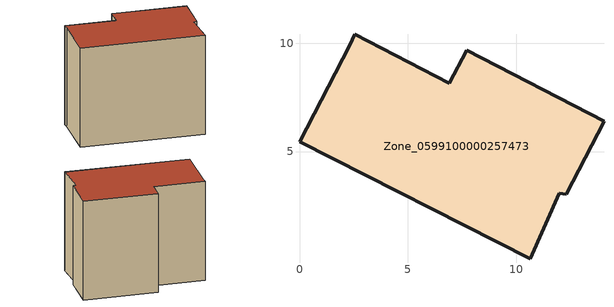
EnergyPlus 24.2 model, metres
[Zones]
Zone_0599100000257473
 floor ground (C_G): 6.92,8.15 7.72,9.67 14.05,6.39 12.32,3.03 11.98,3.08 10.65,0.06 0,5.46 2.31,9.9 2.56,10.41 z0
 wall outside (C_F): 0,5.46 10.65,0.06 11.98,3.08 12.32,3.03 14.05,6.39 7.72,9.67 6.92,8.15 2.56,10.41 2.31,9.9 0,5.46 z0:9.9
 roof outside (C_R): 10.65,0.06 11.98,3.08 12.32,3.03 14.05,6.39 7.72,9.67 6.92,8.15 2.56,10.41 2.31,9.9 0,5.46 z9.9
[BUILDING]
Pand.0599100000257473: North Axis=0; Terrain=City; Loads Convergence Tolerance Value=0.04; Temperature Convergence Tolerance Value=0.4; Solar Distribution=FullExterior; Maximum Number of Warmup Days=25; Minimum Number of Warmup Days=1
[Site:Location]
Rotterdam.The.Hague.AP_ZH_NLD Design_Conditions: Latitude=51.96; Longitude=4.45; Time Zone=1; Elevation=-4.5
[SITE:GROUNDTEMPERATURE:BUILDINGSURFACE]
18, 18, 18, 18, 18, 18, 18, 18, 18, 18, 18, 18
[MATERIAL] Thermal Absorptance=0.9; Solar Absorptance=0.7; Visible Absorptance=0.7
Name | Roughness | Thickness | Conductivity | Density | Specific Heat
G.TI.1946 | MediumSmooth | 0.15 | 1 | 540 | 1210
F.TI.1946 | Rough | 0.3 | 0.857143 | 1920 | 840
R.TI.1946 | MediumRough | 0.2 | 0.1 | 1500 | 1000
[CONSTRUCTION]
C_G: G.TI.1946
C_F: F.TI.1946
C_R: R.TI.1946
[ZONE]
Zone_0599100000257473: Type=1; Multiplier=1; Ceiling Height=Autocalculate; Volume=Autocalculate; Floor Area=autocalculate; Part of Total Floor Area=Yes
[ZONEINFILTRATION:DESIGNFLOWRATE]
Infil_Zone_0599100000257473: Zone or ZoneList or Space or SpaceList=Zone_0599100000257473; Schedule=AlwaysOn; Design Flow Rate Calculation Method=Flow/Area; Flow Rate per Floor Area=0.003; Constant Term Coefficient=1; Temperature Term Coefficient=0; Velocity Term Coefficient=0; Velocity Squared Term Coefficient=0
[HVACTEMPLATE:ZONE:IDEALLOADSAIRSYSTEM]
Zone_0599100000257473: Maximum Heating Supply Air Temperature=50; Minimum Cooling Supply Air Temperature=13; Maximum Heating Supply Air Humidity Ratio=0.0156; Minimum Cooling Supply Air Humidity Ratio=0.0077; Heating Limit=NoLimit; Cooling Limit=NoLimit; Dehumidification Control Type=ConstantSensibleHeatRatio; Cooling Sensible Heat Ratio=0.7; Dehumidification Setpoint=60; Humidification Control Type=None; Humidification Setpoint=30; Outdoor Air Method=None; Outdoor Air Flow Rate per Person=0.00944; Outdoor Air Flow Rate per Zone Floor Area=0; Outdoor Air Flow Rate per Zone=0; Demand Controlled Ventilation Type=None; Outdoor Air Economizer Type=NoEconomizer; Heat Recovery Type=None; Sensible Heat Recovery Effectiveness=0.7; Latent Heat Recovery Effectiveness=0.65
[ZONECONTROL:THERMOSTAT]
ThermostatControl_Zone_0599100000257473: Zone or ZoneList=Zone_0599100000257473; Control Type Schedule=DualSetpointControlType; Control 1=Thermostat_Zone_0599100000257473; Temperature Difference Between Cutout And Setpoint=0
[THERMOSTATSETPOINT:DUALSETPOINT]
Thermostat_Zone_0599100000257473: Heating Setpoint Temperature Schedule=HeatingSetpoint_Zone_0599100000257473; Cooling Setpoint Temperature Schedule=CoolingSetpoint_Zone_0599100000257473
[SCHEDULE:COMPACT]
HeatingSetpoint_Zone_0599100000257473: Through: 12/31, For: AllDays, Until: 24:00, 21
CoolingSetpoint_Zone_0599100000257473: Through: 12/31, For: AllDays, Until: 24:00, 24
DualSetpointControlType: Through: 12/31, For: AllDays, Until: 24:00, 4
AlwaysOn: Through: 12/31, For: AllDays, Until: 24:00, 1
